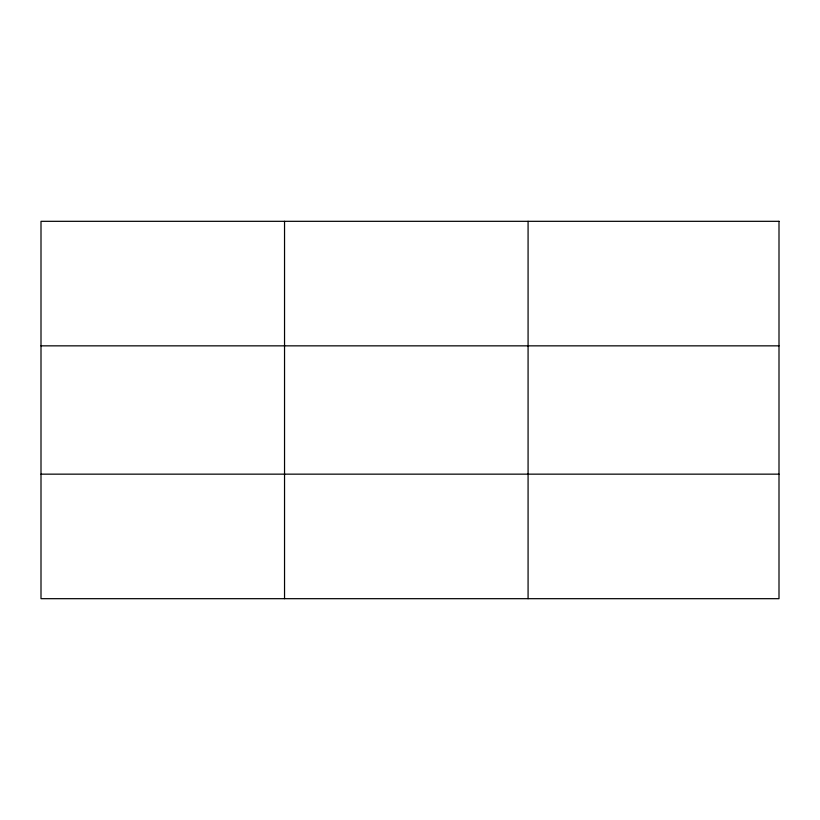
<?xml version="1.0" encoding="UTF-8"?>
<svg xmlns="http://www.w3.org/2000/svg" width="820" height="820" viewBox="0 0 820 820"><rect width="100%" height="100%" fill="white"/><g stroke="black" fill="none" stroke-linecap="round" stroke-linejoin="round"><path stroke-width="1.23" d="M284.54 598.682L284.54 221.318M528.08 598.682L528.08 221.318M41 345.845L779 345.845M41 474.155L779 474.155M779 221.318L779 598.682L41 598.682L41 221.318L779 221.318"/></g></svg>
